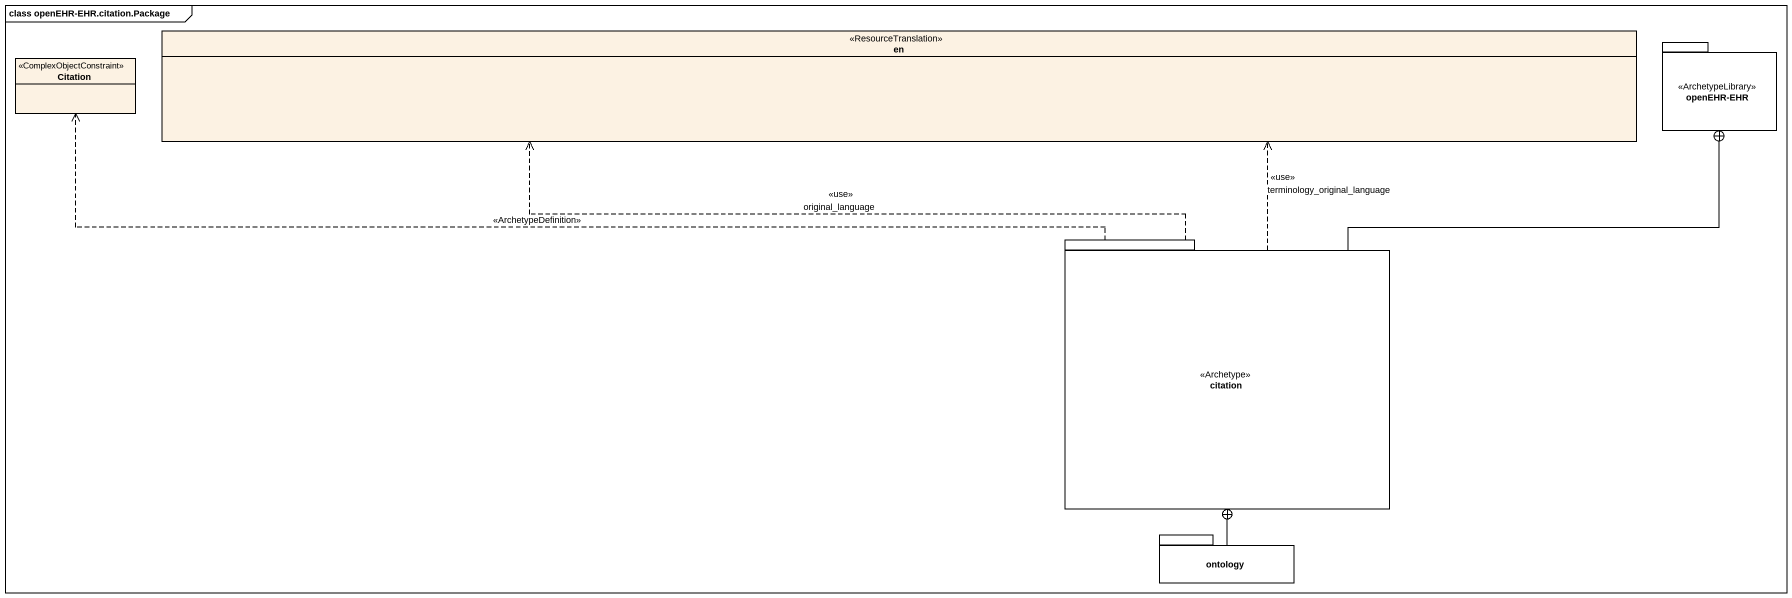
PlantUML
@startuml
mainframe class openEHR-EHR.citation.Package
hide circle
hide empty members
enum en <<ResourceTranslation>>
class Citation <<ComplexObjectConstraint>>
package "openEHR-EHR" as openEHR_EHR <<ArchetypeLibrary>> {
}
package citation <<Archetype>> {
}
package ontology {
}
citation .up.> en : <<use>>\noriginal_language
citation .up.> en : <<use>>\nterminology_original_language
citation .left.> Citation : <<ArchetypeDefinition>>
citation -right-+ openEHR_EHR
ontology -up-+ citation
@enduml
